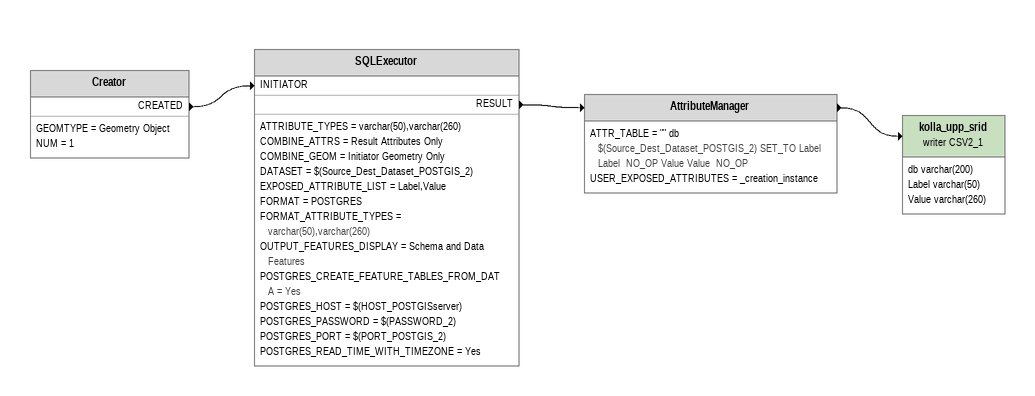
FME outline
Creator
    GEOMTYPE = Geometry Object
    NUM = 1
    CREATED -> SQLExecutor [INITIATOR]
SQLExecutor
    ATTRIBUTE_TYPES = varchar(50),varchar(260)
    COMBINE_ATTRS = Result Attributes Only
    COMBINE_GEOM = Initiator Geometry Only
    DATASET = $(Source_Dest_Dataset_POSTGIS_2)
    EXPOSED_ATTRIBUTE_LIST = Label,Value
    FORMAT = POSTGRES
    FORMAT_ATTRIBUTE_TYPES = varchar(50),varchar(260)
    OUTPUT_FEATURES_DISPLAY = Schema and Data Features
    POSTGRES_CREATE_FEATURE_TABLES_FROM_DATA = Yes
    POSTGRES_HOST = $(HOST_POSTGISserver)
    POSTGRES_PASSWORD = $(PASSWORD_2)
    POSTGRES_PORT = $(PORT_POSTGIS_2)
    POSTGRES_READ_TIME_WITH_TIMEZONE = Yes
    RESULT -> AttributeManager
AttributeManager
    ATTR_TABLE = "" db $(Source_Dest_Dataset_POSTGIS_2) SET_TO Label Label  NO_OP Value Value  NO_OP
    USER_EXPOSED_ATTRIBUTES = _creation_instance
    -> kolla_upp_srid (writer CSV2_1)
kolla_upp_srid (writer CSV2_1)
    attributes: db varchar(200), Label varchar(50), Value varchar(260)
